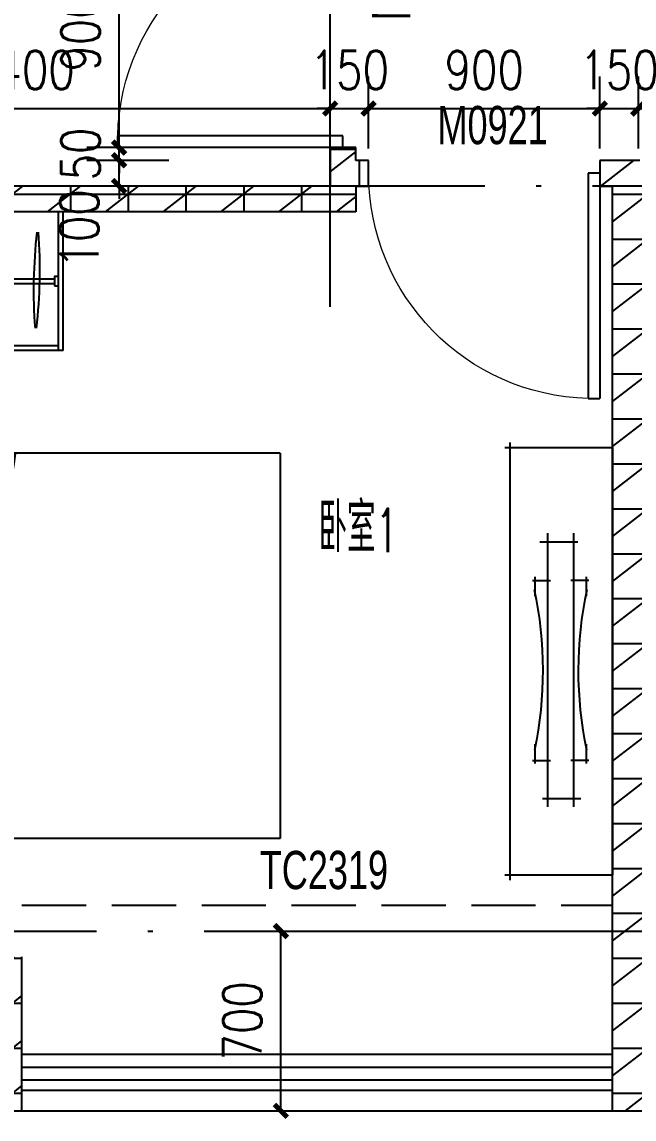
# Model space of a CAD drawing. Extents: x 718358 to 1668613, y -348838 to -159582.
# Drawn here: x 786835 to 789219, y -338726 to -334455 of the extents above; entities that cross this region are included whole.
import ezdxf

# ---------------------------------------------------------------- set-up
doc = ezdxf.new("R2010")
doc.units = 0
doc.header["$LTSCALE"] = 1000
doc.linetypes.add('DASH', pattern=[0.35, 0.25, -0.1])
doc.linetypes.add('DOTE', pattern=[2.4200000000000004, 2, -0.2, 0.02, -0.2])
for name, color, linetype in [('建-墙体', 2, 'Continuous'), ('建-家具', 251, 'Continuous'), ('建-尺寸', 73, 'Continuous'), ('建-影线', 8, 'Continuous'), ('建-房间名', 7, 'Continuous'), ('建-轴网', 14, 'DOTE'), ('建-门窗', 4, 'Continuous'), ('建-门窗-编号', 7, 'Continuous'), ('建-阳台', 5, 'Continuous')]:
    doc.layers.add(name, color=color, linetype=linetype)
doc.layers.add('栏杆', color=30, linetype='Continuous', lineweight=9)
doc.styles.add('_TCH_WINDOW', font='gt单线西文.shx', dxfattribs={"height": 3.5, "bigfont": 'gt单线中文.shx'})
doc.styles.add('DIM_FONT', font='SIMPLEX.shx', dxfattribs={"width": 0.8, "bigfont": 'GBCBIG.shx'})
doc.dimstyles.new('DIMN50', dxfattribs={"dimscale": 0.5, "dimtxt": 300, "dimasz": 100, "dimexe": 250, "dimexo": 300, "dimgap": 150, "dimtad": 1, "dimdec": 0, "dimzin": 0, "dimdsep": 46, "dimtxsty": 'DIM_FONT', "dimblk": 'ARCHTICK', "dimcen": 0.09, "dimdle": 1, "dimclrt": 7, "dimazin": 2, "dimtfac": 1, "dimtdec": 0, "dimtix": 1, "dimtmove": 2, "dimatfit": 3, "dimldrblk": 'ARCHTICK', "dimfxl": 1, "dimtolj": 1, "dimtzin": 0, "dimarcsym": 0})
pattern_1 = [(0, (0, 0), (0, 175), []), (37.875, (200, 0), (-84.80763867203999, 109.0383283764141), []), (90, (200, 0), (-225, 1.377727649040772e-14), [])]

# ---------------------------------------------------------------- blocks, each defined once
blk = doc.blocks.new('A$C006E6C9B')
for p, q in [((600.0004219047405, 1380.001233469458), (0.0004219050460960716, 1380.000603174663)), ((600.0004007140815, 1400.001233484352), (0.3344417892949423, 1400.000603480894)), ((552.4644260094065, 700.0011835366349), (552.4637117787643, 1380.00118352981)), ((572.4644260094065, 700.0012045433505), (572.4637117787497, 1380.001204541641)), ((600.0004217209353, 1380.001233469466), (600.0004007140815, 1400.001233484352)), ((289.6775265335746, 1363.626805689088), (289.6775268290221, 1363.629227843074)), ((289.8797568057053, 1363.629211843076), (289.879757106246, 1363.626805901546)), ((289.8814489815559, 1363.629211725642), (289.8814492821111, 1363.626805903372)), ((289.896217644171, 1363.626805918833), (289.8962176416389, 1363.629210549054)), ((289.8962176416389, 1363.629210549054), (289.896217644171, 1363.626805918833)), ((290.2160567019746, 1363.629185195485), (290.2160567027604, 1363.628400798352)), ((290.3880320166063, 1363.629171607452, 3.209282165971689e-09), (290.3734925012541, 36.37240752362777, -1.454332997270908e-09)), ((290.3892246459582, 1363.629171549142), (290.3892246467731, 1363.628400980295)), ((310.388007818794, 1363.627588926469, 3.027929757187103e-09), (310.3734426176379, 36.37403222301873, -2.395202607791002e-09)), ((310.3891843548918, 1363.627588838328), (310.3891843539895, 1363.628421992053)), ((552.4644259843335, 700.001183536664), (572.4644259843335, 700.0012045433796)), ((580.0011359264608, 700.0012124665263), (600.0011359264463, 700.0012334732055)), ((580.0018501573359, 20.00100325441235), (580.0011359264608, 700.0012124665263)), ((600.0018711641605, 0.001024266257445561), (600.0011359264463, 700.0012334732055)), ((600.3358910231764, 20.00102461721326), (0.3358916046709055, 20.00039426277726)), ((600.3359120350069, 0.001024617220537039), (0.3359126164577901, 0.0003942627845390234)), ((290.01296153765, 36.37480038266585), (290.0129618382198, 36.37237822868701)), ((290.2151918148593, 36.37239465357925), (290.2151921103214, 36.37480059512382)), ((290.2168839907245, 36.37239477460753), (290.2168842862447, 36.37480059685549)), ((290.2316526482609, 36.37480061241877), (290.2316526507784, 36.37239598224187)), ((290.2316526507784, 36.37239598224187), (290.2316526482609, 36.37480061241877)), ((290.5514917110704, 36.37242200783294), (290.551491710241, 36.37320640495818)), ((290.7049530161166, 19.9999270691369, -2.214605639296387e-09), (290.7049530245567, 20.00069932183033, -2.214602925812702e-09)), ((290.7246596550103, 36.37243601802402), (290.7246596541663, 36.37320658687895)), ((310.7048989392933, 20.0015517680622, -3.279295525078877e-09), (310.7048989301838, 20.00072033358811, -3.279298922304236e-09)), ((310.7246193605533, 36.37406075236868), (310.7246193614556, 36.37322759862946))]:
    blk.add_line(p, q)
for points in [[(319.8846660255658, 1363.626837424428), (319.8859616766567, 1379.999344699991), (280.1148821331008, 1380.002491944168), (280.1135864819953, 1363.629984668634)], [(320.2201010296703, 36.37483211800645), (320.2214310823765, 20.00232484519438), (280.4503515455144, 19.99909403476704), (280.4490214927791, 36.37160130756456)]]:
    blk.add_lwpolyline(points, close=True)
for centre, radius, start, end in [((338.2883585741656, -890.1525278699846), 2199.985963952634, 85.69431791060312, 96.52713306731782), ((253.4536033411277, 3485.423852546424), 2199.985963952621, 265.6943179106031, 276.5271330673178), ((1854.221494331854, -1238.510345769366), 2866.279739456346, 118.0678815113009, 127.5576226009384), ((-1240.473379653122, 3559.116751300531), 2866.279739456024, 298.0678815113009, 307.5576226009384), ((338.2887001440831, -1215.274321914796), 2199.985963952634, 85.69431791060312, 96.52713306731782), ((253.4539449110453, 3160.302058501638), 2199.985963952621, 265.6943179106031, 276.5271330673178), ((338.2888389072468, -1347.355389596029), 2199.985963952634, 85.69431791060312, 96.52713306731782), ((253.454083674209, 3028.220990820373), 2199.985963952621, 265.6943179106031, 276.5271330673178), ((338.2889762054838, -1478.04213523959), 2199.985963952634, 85.69431791060312, 96.52713306731782), ((253.4542209724459, 2897.53424517683), 2199.985963952621, 265.6943179106031, 276.5271330673178), ((338.289114968662, -1610.123202920826), 2199.985963952634, 85.69431791060312, 96.52713306731782), ((253.4543597356242, 2765.453177495605), 2199.985963952621, 265.6943179106031, 276.5271330673178), ((-405.1830434539879, 3189.89300574721), 2866.279739456024, 279.615841977871, 289.1055830701184), ((1011.909778099754, -2340.587087401062), 2866.279739456346, 99.61584197787099, 109.1055830701184), ((338.2894635191624, -1941.889447684538), 2199.985963952634, 85.69431791060312, 96.52713306731782), ((253.4547082861391, 2433.686932731845), 2199.985963952621, 265.6943179106031, 276.5271330673178), ((338.289602282297, -2073.970515365789), 2199.985963952634, 85.69431791060312, 96.52713306731782), ((253.4548470492591, 2301.605865050609), 2199.985963952621, 265.6943179106031, 276.5271330673178)]:
    blk.add_arc(centre, radius, start, end)
blk = doc.blocks.new('454545646857')
at = {"layer": '建-家具'}
for p, q in [((6042.579258462591, -65842.78585976518), (6042.579258463639, -65422.78585976191)), ((7706.49381094851, -65422.7858597689), (6042.579258463639, -65422.78585976412)), ((7706.493810947463, -65842.78585976992), (7706.49381094851, -65422.78585976666)), ((6488.805259851509, -65515.3230177406), (6488.805259851334, -65585.3230177406)), ((7188.805259851509, -65515.32301774229), (7188.805259851334, -65585.32301774222)), ((6338.805259851392, -65546.90233091134), (6338.805259851043, -65696.10134675054)), ((6552.069961567237, -65525.32301774077), (6476.96141566773, -65525.3230177406)), ((7203.521339463364, -65525.32301774229), (7128.346080443301, -65525.32301774211)), ((7338.805259851392, -65558.38635206284), (7338.805259851042, -65706.61396200632)), ((7372.959060355151, -65575.32301774269), (6307.523041549432, -65575.32301774019)), ((6307.5230415492, -65675.32301774013), (7372.959060354918, -65675.32301774269)), ((6488.805259850985, -65735.3230177406), (6488.805259851159, -65665.3230177406)), ((7188.805259850985, -65735.32301774228), (7188.805259851159, -65665.32301774228)), ((6552.069961566772, -65725.32301774077), (6476.961415667264, -65725.3230177406)), ((7203.521339462898, -65725.32301774228), (7128.346080442835, -65725.3230177421)), ((7726.493810947522, -65822.7858597667), (6022.57925846265, -65822.78585976514))]:
    blk.add_line(p, q, dxfattribs=at)
for centre, start, end in [((6838.805259854943, -64054.77241747207), 258.0595540250763, 282.1127265320525), ((6838.805259847491, -67195.87361801081), 77.88727346794744, 101.9404459749237)]:
    blk.add_arc(centre, 1500.839454422947, start, end, dxfattribs=at)
blk = doc.blocks.new('1245125')
at = {"layer": '建-家具'}
for p, q in [((2068499.334812931, -841121.3534386543), (2068499.334801755, -842621.3629128126)), ((2070604.711407579, -841121.3534543407), (2068499.334812931, -841121.3534386543)), ((2068499.334812931, -841121.3534386543), (2068999.334812931, -841121.35344232)), ((2068554.334812931, -841121.3534390641), (2068554.334812201, -841219.3624735785)), ((2068579.311407573, -841121.3534392501), (2068579.311396397, -842621.3625535156)), ((2068604.701396398, -842621.3624394427), (2068604.721407584, -841121.3534394396)), ((2068638.081407583, -841121.3534396882), (2068617.391407586, -841121.3534395339)), ((2070604.721396408, -842621.3534543407), (2070604.711407579, -841121.3534543407)), ((2068842.113210784, -841168.0994399484), (2068859.243210789, -841168.6664401076)), ((2068859.243210789, -841168.6664401076), (2068887.323210782, -841169.4404403057)), ((2068869.793210784, -841168.9814401837), (2068904.973210738, -841174.0934403152)), ((2068869.793210784, -841168.9814401837), (2068923.473210754, -841171.9784405031)), ((2068887.323210782, -841169.4404403057), (2068910.003210771, -841169.8994404066)), ((2068904.973210738, -841174.0934403152), (2068933.593210727, -841176.2264404254)), ((2068910.003210771, -841169.8994404066), (2068928.39321077, -841170.0434405969)), ((2068923.473210754, -841171.9784405031), (2068954.053210739, -841173.8144406371)), ((2068928.39321077, -841170.0434405969), (2068943.573210778, -841169.9534406767)), ((2068933.593210727, -841176.2264404254), (2068961.903210697, -841180.5734405201)), ((2068943.573210778, -841169.9534406767), (2068994.413210781, -841168.027441116)), ((2068954.053210739, -841173.8144406371), (2068968.883210735, -841176.1184407079)), ((2068968.883210735, -841176.1184407079), (2068983.003210694, -841180.2044407192)), ((2068983.003210694, -841180.2044407192), (2069010.413210581, -841194.8744405229)), ((2068817.903210049, -841267.5274742525), (2068816.923210429, -841216.0024756398)), ((2068840.347376954, -841234.7907253071), (2068848.320772213, -841208.5493371647)), ((2068848.320772213, -841208.5493371647), (2068849.203210528, -841202.9074762093)), ((2068961.903210697, -841180.5734405201), (2068982.113210634, -841188.1514405009)), ((2068982.113210634, -841188.1514405009), (2068999.113210544, -841200.2114402723)), ((2068999.113210544, -841200.2114402723), (2069002.023210533, -841203.2444402266)), ((2069024.813210046, -841267.5364757973), (2069025.783210428, -841216.0114771397)), ((2068816.443210165, -841250.8454376033), (2068816.113210187, -841248.1454376724)), ((2068832.781543381, -841267.3377243475), (2068833.853240985, -841257.8414468444)), ((2068833.853240985, -841257.8414468444), (2068840.347376954, -841234.7907253071)), ((2069023.893210216, -841244.4604764113), (2069022.163210353, -841225.4434769154)), ((2069024.593210168, -841251.3274762215), (2069023.893210216, -841244.4604764113)), ((2069025.05321013, -841255.4584760882), (2069024.593210168, -841251.3274762215)), ((2069024.98321016, -841252.4434762211), (2069025.223210128, -841256.070476078)), ((2069025.223210128, -841256.070476078), (2069025.05321013, -841255.4584760882)), ((2069026.263210173, -841250.8454391665), (2069026.603210197, -841248.1634392473)), ((2068554.334811799, -841273.362472148), (2068554.334806613, -841969.3624536706)), ((2068815.543209645, -841321.8604728086), (2068828.799444428, -841293.42011254)), ((2068817.063209709, -841312.6894730546), (2068817.803209865, -841291.0894736323)), ((2068817.803209865, -841291.0894736323), (2068817.903210049, -841267.5274742525)), ((2068828.799444428, -841293.42011254), (2068832.062814418, -841281.7438021444)), ((2068832.062814418, -841281.7438021444), (2068832.781543381, -841267.3377243475)), ((2069024.903209874, -841291.0984751787), (2069024.813210046, -841267.5364757973)), ((2069025.653209713, -841312.6894746086), (2069024.903209874, -841291.0984751787)), ((2068813.273209307, -841367.8144715362), (2068814.603209465, -841346.3584721121)), ((2068814.603209465, -841346.3584721121), (2068817.063209709, -841312.6894730546)), ((2069028.113209456, -841346.3584737029), (2069025.653209713, -841312.6894746086)), ((2069029.433209303, -841367.8144731467), (2069028.113209456, -841346.3584737029)), ((2068812.273206631, -841726.993415282), (2068812.713209207, -841380.8824711931)), ((2068812.713209207, -841380.8824711931), (2068813.273209307, -841367.8144715362)), ((2069029.993209208, -841380.8914728152), (2069029.433209303, -841367.8144731467)), ((2069030.433206627, -841726.984416904), (2069029.993209208, -841380.8914728152)), ((2068811.733206294, -841771.3724140939), (2068812.273206631, -841726.993415282)), ((2069030.963206305, -841770.4004157245), (2069030.433206627, -841726.984416904)), ((2068811.713206146, -841791.7754135546), (2068811.733206294, -841771.3724140939)), ((2069031.013206152, -841790.5514152113), (2069030.963206305, -841770.4004157245)), ((2068811.743206084, -841800.2264132916), (2068811.713206146, -841791.7754135546)), ((2068811.823206032, -841807.02141313), (2068811.743206084, -841800.2264132916)), ((2068939.223205909, -841822.2584136506), (2068944.433205929, -841820.7554137876)), ((2069030.903206038, -841805.9594147857), (2069031.013206152, -841790.5514152113)), ((2068872.533205793, -841838.0984127698), (2068869.443205788, -841838.3774127311)), ((2068869.443205788, -841838.3774127311), (2068870.003205791, -841838.2154127348)), ((2068870.003205791, -841838.2154127348), (2068873.573205803, -841837.7384127632)), ((2068871.583205789, -841838.2424127567), (2068874.823205806, -841837.2974127878)), ((2068872.533205793, -841838.0984127698), (2068871.583205789, -841838.2424127567)), ((2068872.533205793, -841838.0984127698), (2068897.21320581, -841836.8114129533)), ((2068873.573205803, -841837.7384127632), (2068879.513205806, -841837.0094128351)), ((2068874.823205806, -841837.2974127878), (2068886.843205824, -841834.2284129907)), ((2068879.513205806, -841837.0094128351), (2068913.583205823, -841833.7694131988)), ((2068886.843205824, -841834.2284129907), (2068897.013205841, -841832.3114130709)), ((2068897.013205841, -841832.3114130709), (2068904.383205852, -841831.501413183)), ((2068897.21320581, -841836.8114129533), (2068908.67320579, -841838.7014130242)), ((2068904.383205852, -841831.501413183), (2068915.833205849, -841830.2054133242)), ((2068908.67320579, -841838.7014130242), (2068915.413205774, -841840.0514130387)), ((2068913.583205823, -841833.7694131988), (2068925.893205829, -841833.1844133118)), ((2068915.413205774, -841840.0514130387), (2068923.933205775, -841841.3654130531)), ((2068915.833205849, -841830.2054133242), (2068939.223205909, -841822.2584136506)), ((2068923.933205775, -841841.3654130531), (2068927.243205775, -841841.7254130922)), ((2068928.793205773, -841841.5904131131), (2068925.133205789, -841839.8534130973)), ((2068925.893205829, -841833.1844133118), (2068936.223205829, -841833.0854133521)), ((2068927.243205775, -841841.7254130922), (2068928.793205773, -841841.5904131131)), ((2068936.223205829, -841833.0854133521), (2068952.62320583, -841833.6254134957)), ((2068952.62320583, -841833.6254134957), (2068965.993205833, -841833.940413593)), ((2068965.993205833, -841833.940413593), (2068979.493205843, -841832.626413683)), ((2068979.493205843, -841832.626413683), (2069003.773205896, -841825.6154140652)), ((2069003.773205896, -841825.6154140652), (2069007.163205892, -841824.2384141162)), ((2068842.123205025, -841941.8014930781), (2068859.243205025, -841942.3864931844)), ((2068859.243205025, -841942.3864931844), (2068887.323205017, -841943.1604933825)), ((2068869.79320502, -841942.6924932571), (2068923.473204989, -841945.6894935765)), ((2068869.79320502, -841942.6924932571), (2068904.973204974, -841947.813493392)), ((2068887.323205017, -841943.1604933825), (2068910.013205011, -841943.6104935396)), ((2068904.973204974, -841947.813493392), (2068933.583204957, -841949.9464935618)), ((2068910.013205011, -841943.6104935396), (2068928.403205011, -841943.7544936705)), ((2068923.473204989, -841945.6894935765), (2068954.06320498, -841947.5164937668)), ((2068928.403205011, -841943.7544936705), (2068943.583205004, -841943.6734938133)), ((2068943.583205004, -841943.6734938133), (2068994.413205017, -841941.7384942491)), ((2068954.06320498, -841947.5164937668), (2068968.88320497, -841949.8204938376)), ((2068815.223204017, -842076.1594528039), (2068817.363204788, -841972.8644164444)), ((2068933.583204957, -841949.9464935618), (2068961.893204927, -841954.2844936529)), ((2068961.893204927, -841954.2844936529), (2068982.11320487, -841961.8624935743)), ((2068968.88320497, -841949.8204938376), (2068983.003204929, -841953.9154937926)), ((2068982.11320487, -841961.8624935743), (2068999.11320478, -841973.9224934053)), ((2068983.003204929, -841953.9154937926), (2069010.423204822, -841968.5854936559)), ((2068999.11320478, -841973.9224934053), (2069002.033204759, -841976.9554933598)), ((2069027.503204019, -842076.1594543855), (2069025.363204787, -841972.8824180008)), ((2068554.334806211, -842023.3624522401), (2068554.334801755, -842621.3626657439)), ((2068816.923202454, -842286.4184498992), (2068815.223204017, -842076.1594528039)), ((2068816.443204119, -842062.3135287932), (2068816.103204151, -842059.6225288655)), ((2069020.873203963, -842084.2684541249), (2069017.533204148, -842058.9964548005)), ((2069025.793202459, -842286.4184514554), (2069027.503204019, -842076.1594543855)), ((2069026.263204127, -842062.304530353), (2069026.603204151, -842059.6225304338)), ((2069020.553202937, -842220.9254531742), (2069020.873203963, -842084.2684541249)), ((2069019.763202779, -842243.2904525816), (2069020.063202865, -842231.2574528896)), ((2069019.913202663, -842257.6004521679), (2069019.763202779, -842243.2904525816)), ((2069020.063202865, -842231.2574528896), (2069020.553202937, -842220.9254531742)), ((2068817.893202069, -842337.9434485713), (2068816.923202454, -842286.4184498992)), ((2068840.349868976, -842305.2081995769), (2068848.323449428, -842278.9587003153)), ((2068848.323449428, -842278.9587003153), (2068849.193202547, -842273.3144504654)), ((2069020.653202545, -842274.7994517571), (2069019.913202663, -842257.6004521679)), ((2069022.173202384, -842295.8504511714), (2069020.653202545, -842274.7994517571)), ((2069024.823202076, -842337.9434501131), (2069025.793202459, -842286.4184514554)), ((2068832.781535406, -842337.7499486402), (2068833.853325605, -842328.2556989468)), ((2068833.853325605, -842328.2556989468), (2068840.349868976, -842305.2081995769)), ((2069023.883202251, -842314.8674506673), (2069022.173202384, -842295.8504511714)), ((2069024.593202193, -842321.7434505405), (2069023.883202251, -842314.8674506673)), ((2069025.063202161, -842325.8654504039), (2069024.593202193, -842321.7434505405)), ((2069024.983202185, -842322.8504504771), (2069025.233202158, -842326.4774503936)), ((2069025.233202158, -842326.4774503936), (2069025.063202161, -842325.8654504039)), ((2068815.54320167, -842392.276447068), (2068828.799436453, -842363.8349479334)), ((2068817.063201734, -842383.0964473702), (2068817.80320189, -842361.514447895)), ((2068817.80320189, -842361.514447895), (2068817.893202069, -842337.9434485713)), ((2068828.799436453, -842363.8349479334), (2068832.062806443, -842352.1572815918)), ((2068832.062806443, -842352.1572815918), (2068832.781535406, -842337.7499486402)), ((2069024.913201889, -842361.5054494943), (2069024.823202076, -842337.9434501131)), ((2069025.643201732, -842383.1054489275), (2069024.913201889, -842361.5054494943)), ((2068813.283201322, -842438.2304458552), (2068814.61320148, -842416.7744464312)), ((2068814.61320148, -842416.7744464312), (2068817.063201734, -842383.0964473702)), ((2069028.11320148, -842416.7654480186), (2069025.643201732, -842383.1054489275)), ((2069029.433201328, -842438.2214474623), (2069028.11320148, -842416.7654480186)), ((2068812.283201112, -842466.4094450929), (2068812.713201232, -842451.2984455121)), ((2068812.713201232, -842451.2984455121), (2068813.283201322, -842438.2304458552)), ((2069029.993201233, -842451.2984471308), (2069029.433201328, -842438.2214474623)), ((2069030.443201109, -842466.4004467151), (2069029.993201233, -842451.2984471308)), ((2068811.733200785, -842510.7884439048), (2068812.283201112, -842466.4094450929)), ((2069030.973200786, -842509.8254455985), (2069030.443201109, -842466.4004467151)), ((2068811.713200637, -842531.1914433655), (2068811.733200785, -842510.7884439048)), ((2068811.753200565, -842539.6514431655), (2068811.713200637, -842531.1914433655)), ((2068811.813200517, -842546.4374430004), (2068811.753200565, -842539.6514431655)), ((2069030.913200519, -842545.3664446529), (2069030.993200647, -842529.9674450221)), ((2069030.993200647, -842529.9674450221), (2069030.973200786, -842509.8254455985)), ((2068872.523200294, -842577.5054426368), (2068869.443200279, -842577.7844425982)), ((2068869.443200279, -842577.7844425982), (2068870.013200288, -842577.6314426053)), ((2068870.013200288, -842577.6314426053), (2068873.583200284, -842577.1364426273)), ((2068871.57320029, -842577.6584425673), (2068874.823200297, -842576.7224426616)), ((2068872.523200294, -842577.5054426368), (2068871.57320029, -842577.6584425673)), ((2068872.523200294, -842577.5054426368), (2068897.213200301, -842576.2274428238)), ((2068873.583200284, -842577.1364426273), (2068879.513200297, -842576.4254427056)), ((2068874.823200297, -842576.7224426616), (2068886.843200315, -842573.6534428049)), ((2068879.513200297, -842576.4254427056), (2068913.583200314, -842573.1764430064)), ((2068886.843200315, -842573.6534428049), (2068897.013200332, -842571.7274429414)), ((2068897.013200332, -842571.7274429414), (2068904.383200342, -842570.917442994)), ((2068897.213200301, -842576.2274428238), (2068908.673200281, -842578.1174428351)), ((2068904.383200342, -842570.917442994), (2068915.82320035, -842569.621443135)), ((2068908.673200281, -842578.1174428351), (2068915.403200275, -842579.4584428463)), ((2068913.583200314, -842573.1764430064), (2068925.88320033, -842572.6004431227)), ((2068915.403200275, -842579.4584428463), (2068923.943200256, -842580.7814429237)), ((2068915.82320035, -842569.621443135), (2068939.233200405, -842561.6744435211)), ((2068923.943200256, -842580.7814429237), (2068927.243200266, -842581.1414429031)), ((2068928.803200254, -842581.0154429275), (2068925.143200271, -842579.2604429645)), ((2068925.88320033, -842572.6004431227), (2068936.233200325, -842572.5014432226)), ((2068927.243200266, -842581.1414429031), (2068928.803200254, -842581.0154429275)), ((2068936.233200325, -842572.5014432226), (2068952.633200327, -842573.0324433034)), ((2068939.233200405, -842561.6744435211), (2068944.43320042, -842560.1804436018)), ((2068952.633200327, -842573.0324433034), (2068965.993200324, -842573.3564434039)), ((2068965.993200324, -842573.3564434039), (2068979.493200334, -842572.0514435569)), ((2068979.493200334, -842572.0514435569), (2069003.783200377, -842565.0314439357)), ((2069003.783200377, -842565.0314439357), (2069007.173200388, -842563.6544439867)), ((2068499.334516577, -842621.3629128126), (2068999.334516577, -842621.3629165975)), ((2070604.721396408, -842621.3534543407), (2068499.334801755, -842621.3629128126)), ((2068499.334816656, -843021.3629128126), (2068499.334812931, -842621.3629128126)), ((2068638.091396398, -842621.3624396914), (2068618.091396398, -842621.3624395424)), ((2068999.334812931, -842621.3629091469), (2068999.334816656, -843021.3629091469)), ((2068749.334818493, -842982.8429109094), (2068749.334810975, -842645.8829109309)), ((2068580.854814745, -842814.3629147087), (2068917.814814738, -842814.3629071318)), ((2068999.334816656, -843021.3629091469), (2068499.334816656, -843021.3629128126))]:
    blk.add_line(p, q, dxfattribs=at)
for centre, major_axis, ratio, start_param, end_param in [((2064549.068201862, -842407.3116330423), (4834.733082265267, 439.1959715344415), 0.7531188467470578, -0.1784363828651989, 0.2382088557449293), ((2033704.818208067, -846640.4126372535), (-25444.39697652647, 27096.70072199145), 0.9558564717278059, 4.091605294807455, 4.133081674380852), ((2068861.509527915, -841205.1264158438), (-49.46276026113248, 1.048142075146824e-06), 0.899999973719012, -0.7955176182532873, -0.09500678866058654), ((2068842.288969168, -841189.0426371405), (-23.27814095011575, 1.574419347559924e-07), 0.8999999781975311, 4.622268709460744, 5.633073335858923), ((2068993.516744482, -841207.8700148712), (-44.27895509562808, 1.085545024286352e-06), 0.8999999712867747, 4.176462138893456, 4.692225158661725), ((2068981.198572182, -841205.1261778998), (-49.4627602753604, 3.384749099183335e-07), 0.8999999771026443, 3.236603868058589, 3.928326768842065), ((2068524.334812201, -841219.362473355), (-30, 2.222160207561115e-07), 0.899999976158142, 1.570796326755854, 3.141592653541593), ((2069067.500517833, -841207.8827152053), (-255.3484667015564, 1.544581507008789e-06), 0.8999999738102986, -0.03037411209938967, 0.176164273581656), ((2068775.207595813, -841207.8832963188), (-255.3484667020098, 2.231636824270248e-06), 0.8999999750812409, 2.965432791929425, 3.171971177209503), ((2068524.334811799, -841273.3624719245), (-30, 2.235146153213248e-07), 0.8999999761581423, 3.141592653589689, 4.712388980384605), ((2068706.72320925, -841325.8779584509), (-32.38815954852252, 2.39983943281922e-07), 0.8999999761593566, 3.665717403507437, 5.759064968976374), ((2070405.438890924, -841611.5543618744), (-1758.690963717162, 1.310366329086374e-05), 0.8999999761588823, -0.1908584811880798, 0.1908615706272083), ((2067008.008487572, -841611.5590434212), (-1758.690963717627, 1.310168966424272e-05), 0.8999999761602147, 2.950734172400728, 3.332454224215267), ((2068866.801045252, -841800.4796545255), (55.46034379573798, 3.380489047355297e-07), 0.8999999724508894, 3.272926144761133, 3.79525781294362), ((2068989.588593178, -841805.1350762206), (-41.3274317057091, 1.305418406945737e-07), 0.8999999764485502, 1.7253611786648, 3.119538232771154), ((2068860.38349241, -841786.30176823), (62.15034073123859, 3.068669743275226e-06), 0.8999999854561167, 4.062435966183932, 4.430893206485758), ((2068860.38349241, -841786.30176823), (62.1503407744916, 2.808569498937652e-06), 0.899999985072287, 4.062435970479454, 4.43089321020394), ((2068869.095896607, -841977.4724126378), (-154.9014280585764, 1.958818190815259e-06), 0.8999999790080534, 4.6150522633094, 4.880887483439516), ((2068966.700563672, -841077.8471363226), (-849.4362498432346, 4.05183921369854e-06), 0.8999999793499875, 1.473459602543513, 1.605238215624852), ((2068706.724169262, -841897.2354467851), (-32.38815954843616, 2.399839576645143e-07), 0.8999999761617562, 0.5241247499130322, 2.617472315391193), ((2068861.511469673, -841978.8367017459), (-49.46276026977863, 5.7806626479996e-07), 0.8999999751859341, -0.7955176269712626, -0.09500679904819864), ((2068842.290910911, -841962.7529230425), (-23.27814093292225, 2.617469892598266e-07), 0.899999978892369, 4.622268714069476, 5.633073340863027), ((2068960.792764957, -841870.8947065668), (-83.65657832798168, 9.545365032157343e-07), 0.8999999742923253, 1.3139310372807, 1.904863547795729), ((2068993.518686225, -841981.5803007733), (-44.2789550939255, 1.082988493475453e-06), 0.8999999713238034, 4.176462138824771, 4.692225158608987), ((2068981.200513925, -841978.8364637422), (-49.46276029188297, 1.237538796330244e-06), 0.8999999799380176, 3.23660388792273, 3.928326785540786), ((2068524.334806613, -841969.3624534471), (-30, 2.222160207561115e-07), 0.899999976158142, 1.570796326755854, 3.141592653541593), ((2069517.301311874, -842239.1402205165), (-0.004232470705961792, 969.8072770876771), 0.8976548315595794, 1.299093676426119, 1.842493648721256), ((2068706.724405637, -841993.462597881), (-32.38815954856575, 2.42187684584304e-07), 0.8999999761545611, 3.665717403585348, 5.759064969049668), ((2067896.148460009, -842239.142468348), (-0.004232472382062972, 969.8072770859418), 0.8976548315611859, 4.440686330013986, 4.984086302310121), ((2069068.076118198, -842012.6626577817), (-25.6166198578356, 412.0578365080461), 0.6179676128628386, 1.439995413554676, 1.646533798730782), ((2068774.635947731, -842012.662506703), (25.61508347484035, 412.0579422046654), 0.6179676614378415, 4.636649860149116, 4.843188245965378), ((2068524.334806211, -842023.3624520166), (-30, 2.235146153213248e-07), 0.8999999761581423, 3.141592653589689, 4.712388980384605), ((2068706.725366245, -842484.8200909835), (-32.38815954839302, 2.421877421159411e-07), 0.8999999761593607, 0.5241247499863304, 2.617472315469103), ((2068866.80298725, -842539.894917165), (-55.46034380445226, 4.165515280124862e-07), 0.8999999761694369, 0.1313335052475106, 0.6536651717975612), ((2068989.590535191, -842544.55033886), (-41.32743170087737, 3.070793815874924e-07), 0.8999999761593508, 1.72536118240779, 3.119538236806531), ((2068860.385434408, -842525.7170308696), (-62.15034151617726, 4.601306942183849e-07), 0.8999999761639336, 0.9208433733608272, 1.289300607457668), ((2068869.097838606, -842716.8876752178), (-154.9014285558143, 1.153789634805226e-06), 0.8999999761518868, 4.61505225888812, 4.880887478173428), ((2068966.70250567, -841817.2623989622), (-849.436252854789, 6.323992367244513e-06), 0.8999999761675549, 1.47345960529325, 1.605238217916682), ((2069472.05432573, -842766.2730072283), (-192.9467036954695, 1.439102691474169e-06), 0.899999976158557, 4.128861609970659, 5.295920811101234), ((2068749.334814734, -842814.36291095), (99.27779207727868, -99.27779207727869), 0.9999999999994138, 1.57079633424515, 7.853981641424737), ((2068749.334814734, -842814.36291095), (-39.71111683093478, -39.71111683093476), 0.9999999999985343, 7.44908124073999e-09, 6.283185314628668)]:
    blk.add_ellipse(centre, major_axis=major_axis, ratio=ratio, start_param=start_param, end_param=end_param, dxfattribs=at)
blk = doc.blocks.new('$TCHSYS$DOOR2D')
for p, q in [((0.45, 0.9750000000000001), (0.5000000000000002, 0.9750000000000001)), ((0.45, 0), (0.45, 0.9750000000000001)), ((0.5, 0), (0.5, 0.9750000000000001)), ((0.5, 0), (0.45, 0))]:
    blk.add_line(p, q)
at = {"lineweight": 13}
blk.add_arc((0.475, 0), 0.975, 91.4692835813538, 180, dxfattribs=at)
blk = doc.blocks.new('_ArchTick')
at = {"color": 0, "linetype": 'ByBlock', "const_width": 0.4}
blk.add_lwpolyline([(-0.5, -0.5), (0.5, 0.5)], dxfattribs=at)
blk = doc.blocks.new('*D346')
at = {"layer": 'Defpoints', "color": 0, "transparency": 16777216}
for p in [(787432.6384899912, -337993.8059017363), (787843.2691356539, -337993.8059017363), (787432.6385591403, -338693.8050515946)]:
    blk.add_point(p, dxfattribs=at)
at = {"layer": '建-尺寸', "color": 0, "lineweight": -2, "transparency": 16777216}
for p, q in [((787582.6384899912, -337993.8059017363), (787968.2691356539, -337993.8059017363)), ((787843.2691356539, -338694.3050515946), (787843.2691356539, -337993.3059017363)), ((787582.6385591403, -338693.8050515946), (787968.2691356539, -338693.8050515946))]:
    blk.add_line(p, q, dxfattribs=at)
at = {"layer": '建-尺寸', "color": 0, "lineweight": -2, "transparency": 16777216, "xscale": 50, "yscale": 50, "zscale": 50}
for p, rotation in [((787843.2691356539, -337993.8059017363), 90), ((787843.2691356539, -338693.8050515946), 270)]:
    blk.add_blockref('_ArchTick', p, dxfattribs=dict(at, rotation=rotation))
at = {"layer": '建-尺寸', "color": 7, "transparency": 16777216, "insert": (787693.269135654, -338343.8054766653), "char_height": 150, "attachment_point": 5, "rotation": 90, "style": 'DIM_FONT'}
blk.add_mtext('\\A1;700', dxfattribs=at)
blk = doc.blocks.new('*D442')
at = {"layer": 'Defpoints', "color": 0, "transparency": 16777216}
for p in [(789235.1835224913, -334791.9987622233), (789085.1835225931, -335097.632623886), (789235.1835224913, -335097.6326238815)]:
    blk.add_point(p, dxfattribs=at)
at = {"layer": '建-尺寸', "color": 0, "lineweight": -2, "transparency": 16777216}
for p, q in [((789085.1835225931, -334947.632623886), (789085.1835225931, -334666.9987622233)), ((789235.1835224913, -334947.6326238815), (789235.1835224913, -334666.9987622233)), ((789085.1835225931, -334791.9987622233), (789035.1835225931, -334791.9987622233)), ((789085.1835225931, -334791.9987622233), (789235.1835224913, -334791.9987622233)), ((789235.1835224913, -334791.9987622233), (789285.1835224913, -334791.9987622233))]:
    blk.add_line(p, q, dxfattribs=at)
at = {"layer": '建-尺寸', "color": 0, "lineweight": -2, "transparency": 16777216, "xscale": 50, "yscale": 50, "zscale": 50}
blk.add_blockref('_ArchTick', (789085.1835225931, -334791.9987622233), dxfattribs=at)
at = {"layer": '建-尺寸', "color": 0, "lineweight": -2, "transparency": 16777216, "xscale": 50, "yscale": 50, "zscale": 50, "rotation": 180}
blk.add_blockref('_ArchTick', (789235.1835224913, -334791.9987622233), dxfattribs=at)
at = {"layer": '建-尺寸', "color": 7, "transparency": 16777216, "insert": (789160.1835225422, -334641.9987622233), "char_height": 150, "attachment_point": 5, "style": 'DIM_FONT'}
blk.add_mtext('\\A1;150', dxfattribs=at)
blk = doc.blocks.new('*D443')
at = {"layer": 'Defpoints', "color": 0, "transparency": 16777216}
for p in [(789085.1835225931, -334791.9987622392), (788185.1835225931, -335097.6326239132), (789085.1835225931, -335097.632623886)]:
    blk.add_point(p, dxfattribs=at)
at = {"layer": '建-尺寸', "color": 0, "lineweight": -2, "transparency": 16777216}
for p, q in [((788185.1835225931, -334947.6326239132), (788185.1835225931, -334666.9987622392)), ((789085.1835225931, -334947.632623886), (789085.1835225931, -334666.9987622392)), ((788184.6835225931, -334791.9987622392), (789085.6835225931, -334791.9987622392))]:
    blk.add_line(p, q, dxfattribs=at)
at = {"layer": '建-尺寸', "color": 0, "lineweight": -2, "transparency": 16777216, "xscale": 50, "yscale": 50, "zscale": 50, "rotation": 180}
blk.add_blockref('_ArchTick', (788185.1835225931, -334791.9987622392), dxfattribs=at)
at = {"layer": '建-尺寸', "color": 0, "lineweight": -2, "transparency": 16777216, "xscale": 50, "yscale": 50, "zscale": 50}
blk.add_blockref('_ArchTick', (789085.1835225931, -334791.9987622392), dxfattribs=at)
at = {"layer": '建-尺寸', "color": 7, "transparency": 16777216, "insert": (788635.1835225931, -334641.9987622392), "char_height": 150, "attachment_point": 5, "style": 'DIM_FONT'}
blk.add_mtext('\\A1;900', dxfattribs=at)
blk = doc.blocks.new('*D444')
at = {"layer": 'Defpoints', "color": 0, "transparency": 16777216}
for p in [(788185.1835225931, -334791.9987622551), (788035.1834692113, -335097.6326239178), (788185.1835225931, -335097.6326239132)]:
    blk.add_point(p, dxfattribs=at)
at = {"layer": '建-尺寸', "color": 0, "lineweight": -2, "transparency": 16777216}
for p, q in [((788035.1834692113, -334947.6326239178), (788035.1834692113, -334666.9987622551)), ((788185.1835225931, -334947.6326239132), (788185.1835225931, -334666.9987622551)), ((788035.1834692113, -334791.9987622551), (787985.1834692113, -334791.9987622551)), ((788035.1834692113, -334791.9987622551), (788185.1835225931, -334791.9987622551)), ((788185.1835225931, -334791.9987622551), (788235.1835225931, -334791.9987622551))]:
    blk.add_line(p, q, dxfattribs=at)
at = {"layer": '建-尺寸', "color": 0, "lineweight": -2, "transparency": 16777216, "xscale": 50, "yscale": 50, "zscale": 50}
blk.add_blockref('_ArchTick', (788035.1834692113, -334791.9987622551), dxfattribs=at)
at = {"layer": '建-尺寸', "color": 0, "lineweight": -2, "transparency": 16777216, "xscale": 50, "yscale": 50, "zscale": 50, "rotation": 180}
blk.add_blockref('_ArchTick', (788185.1835225931, -334791.9987622551), dxfattribs=at)
at = {"layer": '建-尺寸', "color": 7, "transparency": 16777216, "insert": (788110.1834959022, -334641.9987622551), "char_height": 150, "attachment_point": 5, "style": 'DIM_FONT'}
blk.add_mtext('\\A1;150', dxfattribs=at)
blk = doc.blocks.new('*D445')
at = {"layer": 'Defpoints', "color": 0, "transparency": 16777216}
for p in [(788035.1834692113, -334791.9987622937), (785635.1835227656, -335097.6326239904), (788035.1834692113, -335097.6326239178)]:
    blk.add_point(p, dxfattribs=at)
at = {"layer": '建-尺寸', "color": 0, "lineweight": -2, "transparency": 16777216}
for p, q in [((785635.1835227656, -334947.6326239904), (785635.1835227656, -334666.9987622937)), ((788035.1834692113, -334947.6326239178), (788035.1834692113, -334666.9987622937)), ((785634.6835227656, -334791.9987622937), (788035.6834692113, -334791.9987622937))]:
    blk.add_line(p, q, dxfattribs=at)
at = {"layer": '建-尺寸', "color": 0, "lineweight": -2, "transparency": 16777216, "xscale": 50, "yscale": 50, "zscale": 50, "rotation": 180}
blk.add_blockref('_ArchTick', (785635.1835227656, -334791.9987622937), dxfattribs=at)
at = {"layer": '建-尺寸', "color": 0, "lineweight": -2, "transparency": 16777216, "xscale": 50, "yscale": 50, "zscale": 50}
blk.add_blockref('_ArchTick', (788035.1834692113, -334791.9987622937), dxfattribs=at)
at = {"layer": '建-尺寸', "color": 7, "transparency": 16777216, "insert": (786835.1834959885, -334641.9987622937), "char_height": 150, "attachment_point": 5, "style": 'DIM_FONT'}
blk.add_mtext('\\A1;2400', dxfattribs=at)
blk = doc.blocks.new('*D552')
at = {"layer": 'Defpoints', "color": 0, "transparency": 16777216}
for p in [(787213.4859585413, -334993.8053575747), (787557.0450891729, -334993.8053575747), (787557.0450891729, -335093.8053575747)]:
    blk.add_point(p, dxfattribs=at)
at = {"layer": '建-尺寸', "color": 0, "lineweight": -2, "transparency": 16777216}
for p, q in [((787213.4859585413, -334993.8053575747), (787213.4859585413, -334943.8053575747)), ((787407.0450891729, -334993.8053575747), (787088.4859585413, -334993.8053575747)), ((787213.4859585413, -335093.8053575747), (787213.4859585413, -334993.8053575747)), ((787407.0450891729, -335093.8053575747), (787088.4859585413, -335093.8053575747)), ((787213.4859585413, -335093.8053575747), (787213.4859585413, -335143.8053575747))]:
    blk.add_line(p, q, dxfattribs=at)
at = {"layer": '建-尺寸', "color": 0, "lineweight": -2, "transparency": 16777216, "xscale": 50, "yscale": 50, "zscale": 50}
for p, rotation in [((787213.4859585413, -334993.8053575747), 270), ((787213.4859585413, -335093.8053575747), 90)]:
    blk.add_blockref('_ArchTick', p, dxfattribs=dict(at, rotation=rotation))
at = {"layer": '建-尺寸', "color": 7, "transparency": 16777216, "insert": (787058.4859585413, -335260.3767861461), "char_height": 150, "attachment_point": 5, "rotation": 90, "style": 'DIM_FONT'}
blk.add_mtext('\\A1;100', dxfattribs=at)
blk = doc.blocks.new('*D553')
at = {"layer": 'Defpoints', "color": 0, "transparency": 16777216}
for p in [(787213.4859585413, -334943.8050798184), (787557.0450891729, -334943.8050798184), (787557.0450891729, -334993.8053575747)]:
    blk.add_point(p, dxfattribs=at)
at = {"layer": '建-尺寸', "color": 0, "lineweight": -2, "transparency": 16777216}
for p, q in [((787213.4859585413, -334943.8050798184), (787213.4859585413, -334893.8050798184)), ((787407.0450891729, -334943.8050798184), (787088.4859585413, -334943.8050798184)), ((787213.4859585413, -334993.8053575747), (787213.4859585413, -334943.8050798184)), ((787407.0450891729, -334993.8053575747), (787088.4859585413, -334993.8053575747)), ((787213.4859585413, -334993.8053575747), (787213.4859585413, -335043.8053575747))]:
    blk.add_line(p, q, dxfattribs=at)
at = {"layer": '建-尺寸', "color": 0, "lineweight": -2, "transparency": 16777216, "xscale": 50, "yscale": 50, "zscale": 50}
for p, rotation in [((787213.4859585413, -334943.8050798184), 270), ((787213.4859585413, -334993.8053575747), 90)]:
    blk.add_blockref('_ArchTick', p, dxfattribs=dict(at, rotation=rotation))
at = {"layer": '建-尺寸', "color": 7, "transparency": 16777216, "insert": (787063.4859585414, -334968.8052186964), "char_height": 150, "attachment_point": 5, "rotation": 90, "style": 'DIM_FONT'}
blk.add_mtext('\\A1;50', dxfattribs=at)
blk = doc.blocks.new('*D554')
at = {"layer": 'Defpoints', "color": 0, "transparency": 16777216}
for p in [(787213.4859585413, -334043.8050798184), (787557.0450891729, -334043.8050798184), (787557.0450891729, -334943.8050798184)]:
    blk.add_point(p, dxfattribs=at)
at = {"layer": '建-尺寸', "color": 0, "lineweight": -2, "transparency": 16777216}
for p, q in [((787407.0450891729, -334043.8050798184), (787088.4859585413, -334043.8050798184)), ((787213.4859585413, -334944.3050798184), (787213.4859585413, -334043.3050798184)), ((787407.0450891729, -334943.8050798184), (787088.4859585413, -334943.8050798184))]:
    blk.add_line(p, q, dxfattribs=at)
at = {"layer": '建-尺寸', "color": 0, "lineweight": -2, "transparency": 16777216, "xscale": 50, "yscale": 50, "zscale": 50}
for p, rotation in [((787213.4859585413, -334043.8050798184), 90), ((787213.4859585413, -334943.8050798184), 270)]:
    blk.add_blockref('_ArchTick', p, dxfattribs=dict(at, rotation=rotation))
at = {"layer": '建-尺寸', "color": 7, "transparency": 16777216, "insert": (787063.4859585414, -334493.8050798183), "char_height": 150, "attachment_point": 5, "rotation": 90, "style": 'DIM_FONT'}
blk.add_mtext('\\A1;900', dxfattribs=at)

msp = doc.modelspace()

# ---------------------------------------------------------------- hatches: boundary and pattern name
at = {"layer": '建-影线'}
h = msp.add_hatch(dxfattribs=at)
h.set_pattern_fill('空心砖', color=256, scale=50, style=0)
h.set_pattern_definition(pattern_1)
h.paths.add_polyline_path([(788135.1834693113, -334993.8053575747), (788135.1834693113, -334943.8050798185), (788035.1834693113, -334943.8050798185), (788035.1834693113, -335093.8053575747), (788101.850135978, -335060.4720242414)])
h = msp.add_hatch(dxfattribs=at)
h.set_pattern_fill('空心砖', color=256, scale=50, style=0)
h.set_pattern_definition(pattern_1)
h.paths.add_polyline_path([(788135.1834693113, -335093.8053575747), (788185.1835225914, -335093.8053575747), (788185.1835225914, -334993.8053575747), (788135.1834693113, -334993.8053575747), (788101.850135978, -335060.4720242414)])
h = msp.add_hatch(dxfattribs=at)
h.set_pattern_fill('空心砖', color=256, scale=50, style=0)
h.set_pattern_definition(pattern_1)
h.paths.add_polyline_path([(789241.3919183132, -334993.8053575747), (789085.1835225914, -334993.8053575747), (789085.1835225914, -335093.8053575747), (789135.1835225914, -335093.8053575747), (789236.7356215218, -335068.8053575747)])
h = msp.add_hatch(dxfattribs=at)
h.set_pattern_fill('空心砖', color=256, scale=50, style=0)
h.set_pattern_definition(pattern_1)
h.paths.add_polyline_path([(788101.850135978, -335060.4720242414), (788035.1834693113, -335093.8053575747), (788135.1834693113, -335193.8053575747), (788135.1834693113, -335093.8053575747)])
h = msp.add_hatch(dxfattribs=at)
h.set_pattern_fill('空心砖', color=256, scale=50, style=0)
h.set_pattern_definition(pattern_1)
h.paths.add_polyline_path([(785735.1835221904, -335093.8052390336), (785735.1835221904, -335193.8053575747), (788135.1834693113, -335193.8053575747), (788035.1834693113, -335093.8053575747)])
h = msp.add_hatch(dxfattribs=at)
h.set_pattern_fill('空心砖', color=256, scale=50, style=0)
h.set_pattern_definition(pattern_1)
h.paths.add_polyline_path([(789201.850189258, -337993.8053639375), (789335.1835225914, -337993.8053573519), (789335.1835225914, -335193.8053575747), (789236.7356215218, -335068.8053575747), (789135.1835225914, -335093.8053575747), (789135.1835225914, -337893.8053672303)])
h = msp.add_hatch(dxfattribs=at)
h.set_pattern_fill('空心砖', color=256, scale=50, style=0)
h.set_pattern_definition(pattern_1)
h.paths.add_polyline_path([(789135.1835225914, -337893.8053672303), (789135.1835225914, -338093.8053672303), (789201.850189258, -337993.8053639375)])
h = msp.add_hatch(dxfattribs=at)
h.set_pattern_fill('空心砖', color=256, scale=50, style=0)
h.set_pattern_definition(pattern_1)
h.paths.add_polyline_path([(789335.1835225914, -338693.8052187026), (789335.1835225914, -337993.8053573519), (789201.850189258, -337993.8053639375), (789135.1835225914, -338093.8053672303), (789135.1835225914, -338693.8052187026)])
h = msp.add_hatch(dxfattribs=at)
h.set_pattern_fill('空心砖', color=256, scale=50, style=0)
h.set_pattern_definition(pattern_1)
h.paths.add_polyline_path([(786835.1835221904, -338093.8052390337), (786735.1835322998, -338093.8056043131), (786735.1835915704, -338693.8056043131), (786835.1835915704, -338693.8055944346)])
at = {"layer": '栏杆'}
h = msp.add_hatch(dxfattribs=at)
h.set_pattern_fill('ANSI32', color=256, scale=30, angle=135, style=0)
h.set_pattern_definition([(7.016709298534877e-15, (1577928.903236468, -291054.3807616587), (1.4210854715202e-14, -142.875), []), (7.016709298534877e-15, (1577976.528257039, -291006.7557410875), (1.4210854715202e-14, -142.875), [])])
h.paths.add_polyline_path([(785599.8262672729, -334515.8768814998), (787299.8271385921, -334515.8768814998), (787299.8271385921, -334565.8769311131), (785599.8262672729, -334565.8769311131)])
h = msp.add_hatch(dxfattribs=at)
h.set_pattern_fill('ANSI32', color=256, scale=30, angle=135, style=0)
h.set_pattern_definition([(7.016709298534877e-15, (1579928.903236468, -291054.3807616587), (1.4210854715202e-14, -142.875), []), (7.016709298534877e-15, (1579976.528257039, -291006.7557410875), (1.4210854715202e-14, -142.875), [])])
h.paths.add_polyline_path([(787599.8262672729, -334515.8768814998), (789299.8271385921, -334515.8768814998), (789299.8271385921, -334565.8769311131), (787599.8262672729, -334565.8769311131)])

# ---------------------------------------------------------------- linework, layer by layer
at = {"layer": '建-墙体'}
for p, q in [((788135.1834693113, -334943.8050798185), (788035.1834693113, -334943.8050798185)), ((788035.1834693113, -334943.8050798185), (788035.1834693113, -335093.8053575747)), ((788135.1834693113, -334993.8053575747), (788135.1834693113, -334943.8050798185)), ((788185.1835225914, -334993.8053575747), (788135.1834693113, -334993.8053575747)), ((788185.1835225914, -335093.8053575747), (788185.1835225914, -334993.8053575747)), ((789241.3919183132, -334993.8053575747), (789085.1835225914, -334993.8053575747)), ((789085.1835225914, -334993.8053575747), (789085.1835225914, -335093.8053575747)), ((788035.1834693113, -335093.8053575747), (785735.1835221904, -335093.8053575747)), ((788135.1834693113, -335093.8053575747), (788185.1835225914, -335093.8053575747)), ((788135.1834693113, -335093.8053575747), (788135.1834693113, -335193.8053575747)), ((789085.1835225914, -335093.8053575747), (789135.1835225914, -335093.8053575747)), ((789135.1835225914, -337893.8053672303), (789135.1835225914, -335093.8053575747)), ((788135.1834693113, -335193.8053575747), (785735.1835221904, -335193.8053575747)), ((789135.1835225914, -338093.8053672303), (789135.1835225914, -337893.8053672303)), ((786835.1835915704, -338693.8055944346), (786835.1835322998, -338093.8052390337)), ((789135.1835225914, -338693.8052187026), (789135.1835225914, -338093.8053672303)), ((786735.1835915704, -338693.8056043131), (786835.1835915704, -338693.8055944346)), ((789135.1835225914, -338693.8052187026), (789335.1835225914, -338693.8052187026))]:
    msp.add_line(p, q, dxfattribs=at)
at = {"layer": '建-轴网'}
for p, q in [((788035.1834693113, -335563.9851175665), (788035.1834693112, -328262.8295330872)), ((805577.2809189355, -335093.8053575747), (768185.1835226204, -335093.8053575747)), ((768185.1835227592, -337993.8059017363), (810335.1835227592, -337993.8059017363))]:
    msp.add_line(p, q, dxfattribs=at)
at = {"layer": '建-门窗', "linetype": 'DASH'}
msp.add_line((786835.1835221904, -337893.8052390337), (789135.1835215905, -337893.8052390337), dxfattribs=at)
at = {"layer": '建-门窗'}
for p, q in [((786835.1835797164, -338573.8055944346), (789135.1835797164, -338573.8053672303)), ((786835.1835836677, -338613.8055944346), (789135.1835836677, -338613.8053672303)), ((786835.1835915705, -338693.8055944346), (789135.1835915705, -338693.8053672303))]:
    msp.add_line(p, q, dxfattribs=at)
at = {"layer": '建-阳台'}
for p, q in [((786835.1835797164, -338473.8055944346), (789135.1835225914, -338473.8055944346)), ((786835.1835797164, -338523.8055944346), (789135.1835225914, -338523.8055944346))]:
    msp.add_line(p, q, dxfattribs=at)

# ---------------------------------------------------------------- block references
at = {"layer": '建-家具', "extrusion": (0, 0, -1), "xscale": 0.9000000001400441, "yscale": 0.9000000001400441, "zscale": -0.9, "rotation": 270.0000502184915}
msp.add_blockref('A$C006E6C9B', (-786995.1834872714, -335193.5030362202), dxfattribs=at)
at = {"layer": '建-家具', "xscale": -1}
for name, p, rotation in [('1245125', (-1282764.151603001, -1178754.865204031), 180), ('454545646857', (854557.9694543143, -343818.3436630564), 270.0000005869693)]:
    msp.add_blockref(name, p, dxfattribs=dict(at, rotation=rotation))
at = {"layer": '建-门窗'}
ref = msp.add_blockref('$TCHSYS$DOOR2D', (788085.1834693113, -334493.8050798185), dxfattribs=dict(at, xscale=900, yscale=-900, zscale=900, rotation=270))
ref.add_attrib('A', 'M0921', (788347.0584693113, -334448.0542597834), dxfattribs={"layer": '建-门窗-编号', "height": 148.75, "rotation": 90, "style": '_TCH_WINDOW', "width": 0.7058823529411765})
ref = msp.add_blockref('$TCHSYS$DOOR2D', (788635.1835225914, -335043.8053575747), dxfattribs=dict(at, xscale=-900, yscale=900, zscale=-900, rotation=180))
ref.add_attrib('A', 'M0921', (788453.1835225914, -334930.6803575747), dxfattribs={"layer": '建-门窗-编号', "height": 148.75, "style": '_TCH_WINDOW', "width": 0.7058823529411765})

# ---------------------------------------------------------------- texts
at = {"layer": '建-房间名', "style": 'DIM_FONT'}
for s, height, width, p in [('卧室', 192.9078014184397, 0.8, (787990.0121445857, -336519.2710162031)), ('1', 170, 0.5647058823529412, (788214.6929956495, -336519.2710162031))]:
    msp.add_text(s, height=height, dxfattribs=dict(at, width=width)).set_placement(p)
at = {"layer": '建-门窗-编号', "style": '_TCH_WINDOW', "width": 0.7058823529411765}
msp.add_text('TC2319', height=148.75, rotation=5.659933353468562e-06, dxfattribs=at).set_placement((787761.1835063072, -337830.6805029602))

# ---------------------------------------------------------------- dimensions: what is measured, and where the dimension line sits
at = {"layer": '建-尺寸'}
for p1, p2, distance, picture, middle in [((787557.0450891729, -334943.8050798184), (787557.0450891729, -334043.8050798184), 343.55913063162006, '*D554', (787063.4859585414, -334493.8050798183)), ((785635.1835227656, -335097.6326239904), (788035.1834692113, -335097.6326239178), 305.6338616240537, '*D445', (786835.1834959885, -334641.9987622937)), ((788035.1834692113, -335097.6326239178), (788185.1835225931, -335097.6326239132), 305.63386165804695, '*D444', (788110.1834959022, -334641.9987622551)), ((788185.1835225931, -335097.6326239132), (789085.1835225931, -335097.632623886), 305.6338616468129, '*D443', (788635.1835225931, -334641.9987622392)), ((789085.1835225931, -335097.632623886), (789235.1835224913, -335097.6326238815), 305.6338616582216, '*D442', (789160.1835225422, -334641.9987622233)), ((787557.0450891729, -334993.8053575747), (787557.0450891729, -334943.8050798184), 343.55913063162006, '*D553', (787063.4859585414, -334968.8052186964)), ((787432.6385591403, -338693.8050515946), (787432.6384899912, -337993.8059017363), -410.6306456626605, '*D346', (787693.269135654, -338343.8054766653))]:
    dim = msp.add_aligned_dim(p1=p1, p2=p2, distance=distance, dimstyle='DIMN50', dxfattribs=at)
    dim.commit()
    dim.dimension.update_dxf_attribs({"geometry": picture, "text_midpoint": middle})
dim = msp.add_linear_dim(base=(787213.4859585413, -334993.8053575747), p1=(787557.0450891729, -335093.8053575747), p2=(787557.0450891729, -334993.8053575747), angle=90, dimstyle='DIMN50', dxfattribs=at)
dim.commit()
dim.dimension.update_dxf_attribs({"geometry": '*D552', "text_midpoint": (787058.4859585413, -335260.3767861461), "dimtype": 161})

doc.saveas('drawing.dxf')
